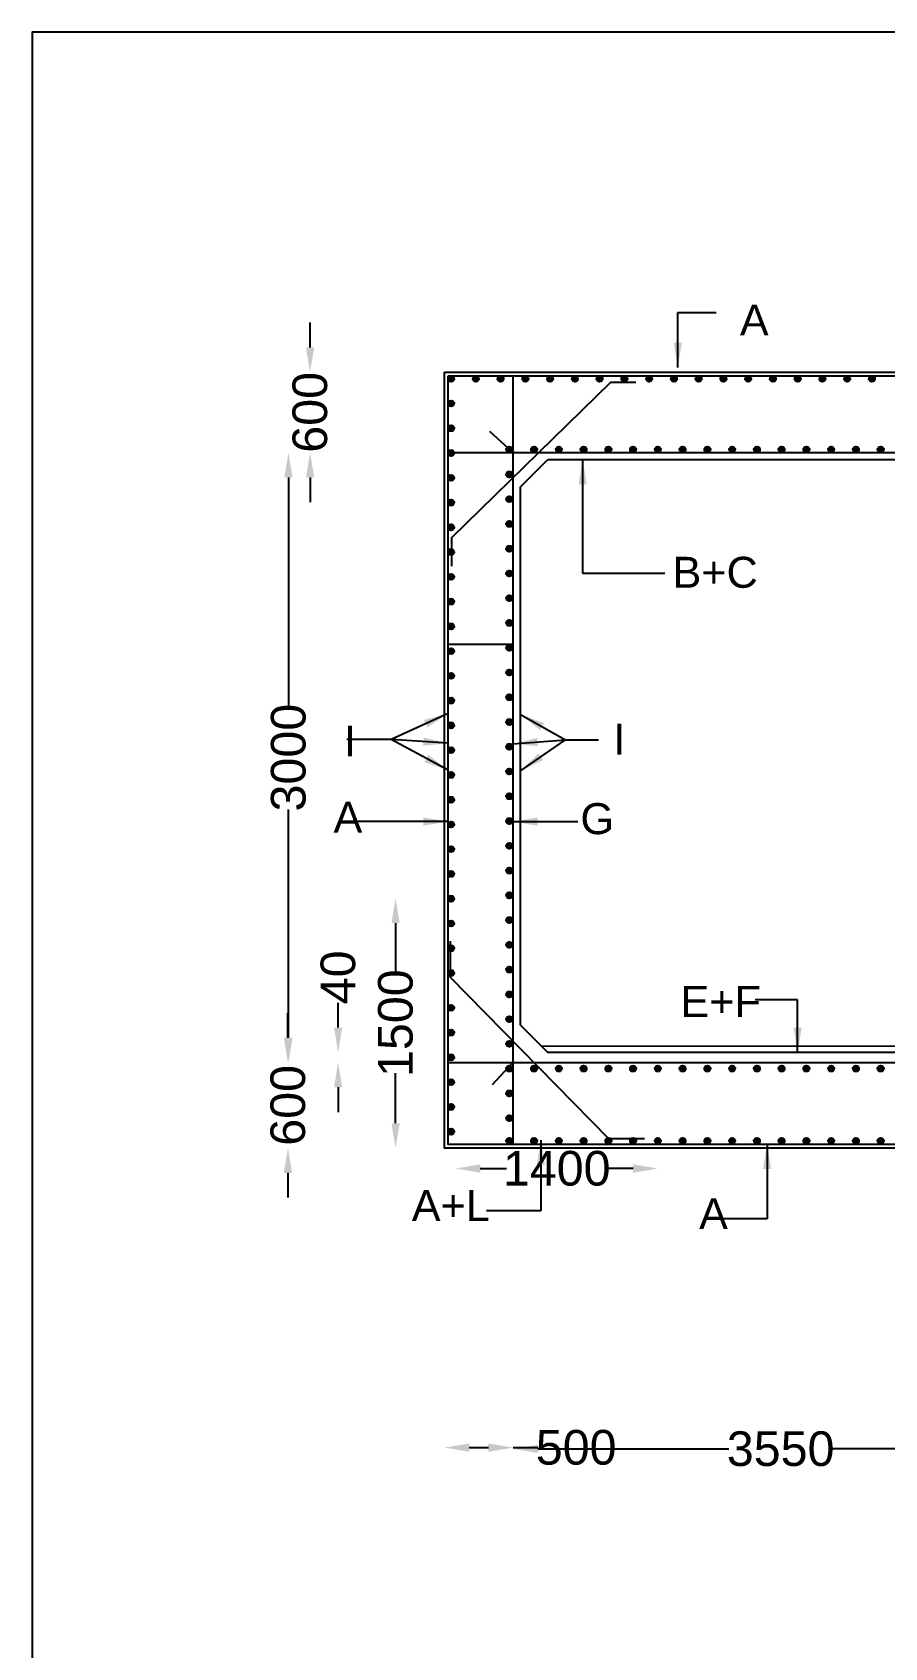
# Model space of a CAD drawing. Header units: millimetres. Extents: x 5124 to 2430164, y 2311 to 45642708.
# Drawn here: x 2326979 to 2333866, y 45629659 to 45642708 of the extents above; entities that cross this region are included whole.
import ezdxf

# ---------------------------------------------------------------- set-up
doc = ezdxf.new("R2010")
doc.units = ezdxf.units.MM
doc.header["$MEASUREMENT"] = 0
for name, color, linetype in [('DIMENSION', 7, 'Continuous'), ('DRAWING', 7, 'Continuous'), ('TEXT', 7, 'Continuous')]:
    doc.layers.add(name, color=color, linetype=linetype)
doc.styles.get("Standard").update_dxf_attribs({"font": 'arial.ttf', "height": 280})
doc.dimstyles.get("Standard").update_dxf_attribs({"dimtxt": 225, "dimasz": 200, "dimexe": 0.18, "dimexo": 0.0625, "dimgap": 0.09, "dimtad": 0, "dimdec": 0, "dimzin": 0, "dimdsep": 46, "dimtxsty": 'Standard', "dimcen": 0.09, "dimse1": 1, "dimse2": 1, "dimadec": 0, "dimazin": 0, "dimtfac": 1, "dimtdec": 0, "dimtofl": 0, "dimtmove": 0, "dimatfit": 3, "dimfxl": 1, "dimtolj": 1, "dimtzin": 0, "dimarcsym": 0})

# ---------------------------------------------------------------- blocks, each defined once
blk = doc.blocks.new('*D91')
at = {"layer": 'Defpoints', "color": 0, "transparency": 16777216}
for p in [(2329223, 45639963), (2330438, 45639963), (2330438, 45639312)]:
    blk.add_point(p, dxfattribs=at)
at = {"layer": 'DIMENSION', "color": 0, "lineweight": -2, "transparency": 16777216}
for p, q in [((2329223, 45640163), (2329223, 45640363)), ((2329223, 45639112), (2329223, 45638912))]:
    blk.add_line(p, q, dxfattribs=at)
at = {"layer": 'DIMENSION', "color": 0, "transparency": 16777216}
for points in [[(2329190, 45640163), (2329257, 45640163), (2329223, 45639963)], [(2329190, 45639112), (2329257, 45639112), (2329223, 45639312)]]:
    blk.add_solid(points, dxfattribs=at)
at = {"layer": 'DIMENSION', "color": 0, "transparency": 16777216, "insert": (2329223, 45639638), "char_height": 280, "attachment_point": 5, "rotation": 90}
blk.add_mtext('\\A1;600', dxfattribs=at)
blk = doc.blocks.new('*D92')
at = {"layer": 'Defpoints', "color": 0, "transparency": 16777216}
for p in [(2330639, 45639312), (2329049, 45634386), (2330417, 45634386)]:
    blk.add_point(p, dxfattribs=at)
at = {"layer": 'DIMENSION', "color": 0, "lineweight": -2, "transparency": 16777216}
for p, q in [((2329049, 45639112), (2329049, 45637267)), ((2329049, 45634586), (2329049, 45636431))]:
    blk.add_line(p, q, dxfattribs=at)
at = {"layer": 'DIMENSION', "color": 0, "transparency": 16777216}
for points in [[(2329015, 45639112), (2329082, 45639112), (2329049, 45639312)], [(2329015, 45634586), (2329082, 45634586), (2329049, 45634386)]]:
    blk.add_solid(points, dxfattribs=at)
at = {"layer": 'DIMENSION', "color": 0, "transparency": 16777216, "insert": (2329049, 45636849), "char_height": 280, "attachment_point": 5, "rotation": 90}
blk.add_mtext('\\A1;3000', dxfattribs=at)
blk = doc.blocks.new('*D93')
at = {"layer": 'Defpoints', "color": 0, "transparency": 16777216}
for p in [(2329450, 45634468), (2331221, 45634468), (2331221, 45634386)]:
    blk.add_point(p, dxfattribs=at)
at = {"layer": 'DIMENSION', "color": 0, "lineweight": -2, "transparency": 16777216}
for p, q in [((2329450, 45634668), (2329450, 45634868)), ((2329450, 45634186), (2329450, 45633986))]:
    blk.add_line(p, q, dxfattribs=at)
at = {"layer": 'DIMENSION', "color": 0, "transparency": 16777216}
for points in [[(2329417, 45634668), (2329483, 45634668), (2329450, 45634468)], [(2329417, 45634186), (2329483, 45634186), (2329450, 45634386)]]:
    blk.add_solid(points, dxfattribs=at)
at = {"layer": 'DIMENSION', "color": 0, "transparency": 16777216, "insert": (2329450, 45635074), "char_height": 280, "attachment_point": 5, "rotation": 90}
blk.add_mtext('\\A1;40', dxfattribs=at)
blk = doc.blocks.new('*D94')
at = {"layer": 'Defpoints', "color": 0, "transparency": 16777216}
for p in [(2330589, 45634386), (2329045, 45633695), (2330589, 45633695)]:
    blk.add_point(p, dxfattribs=at)
at = {"layer": 'DIMENSION', "color": 0, "lineweight": -2, "transparency": 16777216}
for p, q in [((2329045, 45634586), (2329045, 45634786)), ((2329045, 45633495), (2329045, 45633295))]:
    blk.add_line(p, q, dxfattribs=at)
at = {"layer": 'DIMENSION', "color": 0, "transparency": 16777216}
for points in [[(2329011, 45634586), (2329078, 45634586), (2329045, 45634386)], [(2329011, 45633495), (2329078, 45633495), (2329045, 45633695)]]:
    blk.add_solid(points, dxfattribs=at)
at = {"layer": 'DIMENSION', "color": 0, "transparency": 16777216, "insert": (2329045, 45634040), "char_height": 280, "attachment_point": 5, "rotation": 90}
blk.add_mtext('\\A1;600', dxfattribs=at)
blk = doc.blocks.new('*D99')
at = {"layer": 'Defpoints', "color": 0, "transparency": 16777216}
for p in [(2330309, 45633695), (2330864, 45633695), (2330864, 45631276)]:
    blk.add_point(p, dxfattribs=at)
at = {"layer": 'DIMENSION', "color": 0, "lineweight": -2, "transparency": 16777216}
for p, q in [((2330509, 45631276), (2330664, 45631276)), ((2330864, 45631276), (2331064, 45631276))]:
    blk.add_line(p, q, dxfattribs=at)
at = {"layer": 'DIMENSION', "color": 0, "transparency": 16777216}
for points in [[(2330509, 45631309), (2330509, 45631242), (2330309, 45631276)], [(2330664, 45631309), (2330664, 45631242), (2330864, 45631276)]]:
    blk.add_solid(points, dxfattribs=at)
at = {"layer": 'DIMENSION', "color": 0, "transparency": 16777216, "insert": (2331373, 45631276), "char_height": 280, "attachment_point": 5}
blk.add_mtext('\\A1;500', dxfattribs=at)
blk = doc.blocks.new('*D81')
at = {"layer": 'Defpoints', "color": 0, "transparency": 16777216}
for p in [(2330864, 45631276), (2335186, 45631276), (2335186, 45631265)]:
    blk.add_point(p, dxfattribs=at)
at = {"layer": 'DIMENSION', "color": 0, "lineweight": -2, "transparency": 16777216}
for p, q in [((2331064, 45631265), (2332607, 45631265)), ((2334986, 45631265), (2333443, 45631265))]:
    blk.add_line(p, q, dxfattribs=at)
at = {"layer": 'DIMENSION', "color": 0, "transparency": 16777216}
for points in [[(2331064, 45631298), (2331064, 45631232), (2330864, 45631265)], [(2334986, 45631298), (2334986, 45631232), (2335186, 45631265)]]:
    blk.add_solid(points, dxfattribs=at)
at = {"layer": 'DIMENSION', "color": 0, "transparency": 16777216, "insert": (2333025, 45631265), "char_height": 280, "attachment_point": 5}
blk.add_mtext('\\A1;3550', dxfattribs=at)
blk = doc.blocks.new('*D142')
at = {"layer": 'Defpoints', "color": 0, "transparency": 16777216}
for p in [(2330398, 45633759), (2332033, 45633729), (2332033, 45633530)]:
    blk.add_point(p, dxfattribs=at)
at = {"layer": 'TEXT', "color": 0, "lineweight": -2, "transparency": 16777216}
for p, q in [((2330598, 45633530), (2330811, 45633530)), ((2331833, 45633530), (2331620, 45633530))]:
    blk.add_line(p, q, dxfattribs=at)
at = {"layer": 'TEXT', "color": 0, "transparency": 16777216}
for points in [[(2330598, 45633563), (2330598, 45633496), (2330398, 45633530)], [(2331833, 45633563), (2331833, 45633496), (2332033, 45633530)]]:
    blk.add_solid(points, dxfattribs=at)
at = {"layer": 'TEXT', "color": 0, "transparency": 16777216, "insert": (2331216, 45633530), "char_height": 280, "attachment_point": 5}
blk.add_mtext('\\A1;1400', dxfattribs=at)
blk = doc.blocks.new('*D143')
at = {"layer": 'Defpoints', "color": 0, "transparency": 16777216}
for p in [(2329520, 45635712), (2329571, 45633695), (2329914, 45633695)]:
    blk.add_point(p, dxfattribs=at)
at = {"layer": 'TEXT', "color": 0, "lineweight": -2, "transparency": 16777216}
for p, q in [((2329914, 45635512), (2329914, 45635108)), ((2329914, 45633895), (2329914, 45634299))]:
    blk.add_line(p, q, dxfattribs=at)
at = {"layer": 'TEXT', "color": 0, "transparency": 16777216}
for points in [[(2329881, 45635512), (2329947, 45635512), (2329914, 45635712)], [(2329881, 45633895), (2329947, 45633895), (2329914, 45633695)]]:
    blk.add_solid(points, dxfattribs=at)
at = {"layer": 'TEXT', "color": 0, "transparency": 16777216, "insert": (2329914, 45634704), "char_height": 280, "attachment_point": 5, "rotation": 90}
blk.add_mtext('\\A1;1500', dxfattribs=at)

msp = doc.modelspace()

# ---------------------------------------------------------------- hatches: boundary and pattern name
at = {"layer": 'DRAWING'}
for points in [[(2330387, 45639909.1, 0.9732585), (2330338.5, 45639910.4), (2330338.5, 45639907.8, 0.9732585)], [(2330587, 45639909.1, 0.9732585), (2330538.5, 45639910.4), (2330538.5, 45639907.8, 0.9732585)], [(2330787, 45639909.1, 0.9732585), (2330738.5, 45639910.4), (2330738.5, 45639907.8, 0.9732585)], [(2330987, 45639909.1, 0.9732585), (2330938.5, 45639910.4), (2330938.5, 45639907.8, 0.9732585)], [(2331187, 45639909.1, 0.9732585), (2331138.5, 45639910.4), (2331138.5, 45639907.8, 0.9732585)], [(2331387, 45639909.1, 0.9732585), (2331338.5, 45639910.4), (2331338.5, 45639907.8, 0.9732585)], [(2331587, 45639909.1, 0.9732585), (2331538.5, 45639910.4), (2331538.5, 45639907.8, 0.9732585)], [(2331787, 45639909.1, 0.9732585), (2331738.5, 45639910.4), (2331738.5, 45639907.8, 0.9732585)], [(2331987, 45639909.1, 0.9732585), (2331938.5, 45639910.4), (2331938.5, 45639907.8, 0.9732585)], [(2332187, 45639909.1, 0.9732585), (2332138.5, 45639910.4), (2332138.5, 45639907.8, 0.9732585)], [(2332387, 45639909.1, 0.9732585), (2332338.5, 45639910.4), (2332338.5, 45639907.8, 0.9732585)], [(2332587, 45639909.1, 0.9732585), (2332538.5, 45639910.4), (2332538.5, 45639907.8, 0.9732585)], [(2332787, 45639909.1, 0.9732585), (2332738.5, 45639910.4), (2332738.5, 45639907.8, 0.9732585)], [(2332987, 45639909.1, 0.9732585), (2332938.5, 45639910.4), (2332938.5, 45639907.8, 0.9732585)], [(2333187, 45639909.1, 0.9732585), (2333138.5, 45639910.4), (2333138.5, 45639907.8, 0.9732585)], [(2333387, 45639909.1, 0.9732585), (2333338.5, 45639910.4), (2333338.5, 45639907.8, 0.9732585)], [(2333587, 45639909.1, 0.9732585), (2333538.5, 45639910.4), (2333538.5, 45639907.8, 0.9732585)], [(2333787, 45639909.1, 0.9732585), (2333738.5, 45639910.4), (2333738.5, 45639907.8, 0.9732585)], [(2330387, 45639709.1, 0.9732585), (2330338.5, 45639710.4), (2330338.5, 45639707.8, 0.9732585)], [(2330387.1, 45639709.1, 0.9732585), (2330338.5, 45639710.4), (2330338.5, 45639707.8, 0.9732585)], [(2330387, 45639509.1, 0.9732585), (2330338.5, 45639510.4), (2330338.5, 45639507.8, 0.9732585)], [(2330387, 45639309.1, 0.9732585), (2330338.5, 45639310.4), (2330338.5, 45639307.8, 0.9732585)], [(2330857.4, 45639336.6, 0.9732585), (2330808.9, 45639337.9), (2330808.9, 45639335.3, 0.9732585)], [(2330857.5, 45639336.6, 0.9732585), (2330808.9, 45639337.9), (2330808.9, 45639335.3, 0.9732585)], [(2331057.4, 45639336.6, 0.9732585), (2331008.9, 45639337.9), (2331008.9, 45639335.3, 0.9732585)], [(2331057.5, 45639336.6, 0.9732585), (2331008.9, 45639337.9), (2331008.9, 45639335.3, 0.9732585)], [(2331257.4, 45639336.6, 0.9732585), (2331208.9, 45639337.9), (2331208.9, 45639335.3, 0.9732585)], [(2331257.5, 45639336.6, 0.9732585), (2331208.9, 45639337.9), (2331208.9, 45639335.3, 0.9732585)], [(2331457.4, 45639336.6, 0.9732585), (2331408.9, 45639337.9), (2331408.9, 45639335.3, 0.9732585)], [(2331457.5, 45639336.6, 0.9732585), (2331408.9, 45639337.9), (2331408.9, 45639335.3, 0.9732585)], [(2331657.4, 45639336.6, 0.9732585), (2331608.9, 45639337.9), (2331608.9, 45639335.3, 0.9732585)], [(2331657.5, 45639336.6, 0.9732585), (2331608.9, 45639337.9), (2331608.9, 45639335.3, 0.9732585)], [(2331857.4, 45639336.6, 0.9732585), (2331808.9, 45639337.9), (2331808.9, 45639335.3, 0.9732585)], [(2331857.5, 45639336.6, 0.9732585), (2331808.9, 45639337.9), (2331808.9, 45639335.3, 0.9732585)], [(2332057.4, 45639336.6, 0.9732585), (2332008.9, 45639337.9), (2332008.9, 45639335.3, 0.9732585)], [(2332057.5, 45639336.6, 0.9732585), (2332008.9, 45639337.9), (2332008.9, 45639335.3, 0.9732585)], [(2332257.4, 45639336.6, 0.9732585), (2332208.9, 45639337.9), (2332208.9, 45639335.3, 0.9732585)], [(2332257.5, 45639336.6, 0.9732585), (2332208.9, 45639337.9), (2332208.9, 45639335.3, 0.9732585)], [(2332457.4, 45639336.6, 0.9732585), (2332408.9, 45639337.9), (2332408.9, 45639335.3, 0.9732585)], [(2332457.5, 45639336.6, 0.9732585), (2332408.9, 45639337.9), (2332408.9, 45639335.3, 0.9732585)], [(2332657.4, 45639336.6, 0.9732585), (2332608.9, 45639337.9), (2332608.9, 45639335.3, 0.9732585)], [(2332657.5, 45639336.6, 0.9732585), (2332608.9, 45639337.9), (2332608.9, 45639335.3, 0.9732585)], [(2332857.4, 45639336.6, 0.9732585), (2332808.9, 45639337.9), (2332808.9, 45639335.3, 0.9732585)], [(2332857.5, 45639336.6, 0.9732585), (2332808.9, 45639337.9), (2332808.9, 45639335.3, 0.9732585)], [(2333057.4, 45639336.6, 0.9732585), (2333008.9, 45639337.9), (2333008.9, 45639335.3, 0.9732585)], [(2333057.5, 45639336.6, 0.9732585), (2333008.9, 45639337.9), (2333008.9, 45639335.3, 0.9732585)], [(2333257.4, 45639336.6, 0.9732585), (2333208.9, 45639337.9), (2333208.9, 45639335.3, 0.9732585)], [(2333257.5, 45639336.6, 0.9732585), (2333208.9, 45639337.9), (2333208.9, 45639335.3, 0.9732585)], [(2333457.4, 45639336.6, 0.9732585), (2333408.9, 45639337.9), (2333408.9, 45639335.3, 0.9732585)], [(2333457.5, 45639336.6, 0.9732585), (2333408.9, 45639337.9), (2333408.9, 45639335.3, 0.9732585)], [(2333657.4, 45639336.6, 0.9732585), (2333608.9, 45639337.9), (2333608.9, 45639335.3, 0.9732585)], [(2333657.5, 45639336.6, 0.9732585), (2333608.9, 45639337.9), (2333608.9, 45639335.3, 0.9732585)], [(2333857.4, 45639336.6, 0.9732585), (2333808.9, 45639337.9), (2333808.9, 45639335.3, 0.9732585)], [(2333857.5, 45639336.6, 0.9732585), (2333808.9, 45639337.9), (2333808.9, 45639335.3, 0.9732585)], [(2330387, 45639109.1, 0.9732585), (2330338.5, 45639110.4), (2330338.5, 45639107.8, 0.9732585)], [(2330857.4, 45639136.6, 0.9732585), (2330808.9, 45639137.9), (2330808.9, 45639135.3, 0.9732585)], [(2330857.5, 45639136.6, 0.9732585), (2330808.9, 45639137.9), (2330808.9, 45639135.3, 0.9732585)], [(2330387, 45638909.1, 0.9732585), (2330338.5, 45638910.4), (2330338.5, 45638907.8, 0.9732585)], [(2330857.4, 45638936.6, 0.9732585), (2330808.9, 45638937.9), (2330808.9, 45638935.3, 0.9732585)], [(2330857.5, 45638936.6, 0.9732585), (2330808.9, 45638937.9), (2330808.9, 45638935.3, 0.9732585)], [(2330387, 45638709.1, 0.9732585), (2330338.5, 45638710.4), (2330338.5, 45638707.8, 0.9732585)], [(2330857.4, 45638736.6, 0.9732585), (2330808.9, 45638737.9), (2330808.9, 45638735.3, 0.9732585)], [(2330857.5, 45638736.6, 0.9732585), (2330808.9, 45638737.9), (2330808.9, 45638735.3, 0.9732585)], [(2330387, 45638509.1, 0.9732585), (2330338.5, 45638510.4), (2330338.5, 45638507.8, 0.9732585)], [(2330857.4, 45638536.6, 0.9732585), (2330808.9, 45638537.9), (2330808.9, 45638535.3, 0.9732585)], [(2330857.5, 45638536.6, 0.9732585), (2330808.9, 45638537.9), (2330808.9, 45638535.3, 0.9732585)], [(2330387, 45638309.1, 0.9732585), (2330338.5, 45638310.4), (2330338.5, 45638307.8, 0.9732585)], [(2330857.4, 45638336.6, 0.9732585), (2330808.9, 45638337.9), (2330808.9, 45638335.3, 0.9732585)], [(2330857.5, 45638336.6, 0.9732585), (2330808.9, 45638337.9), (2330808.9, 45638335.3, 0.9732585)], [(2330857.4, 45638136.6, 0.9732585), (2330808.9, 45638137.9), (2330808.9, 45638135.3, 0.9732585)], [(2330857.5, 45638136.6, 0.9732585), (2330808.9, 45638137.9), (2330808.9, 45638135.3, 0.9732585)], [(2330387, 45638109.1, 0.9732585), (2330338.5, 45638110.4), (2330338.5, 45638107.8, 0.9732585)], [(2330387, 45637909.1, 0.9732585), (2330338.5, 45637910.4), (2330338.5, 45637907.8, 0.9732585)], [(2330857.4, 45637936.6, 0.9732585), (2330808.9, 45637937.9), (2330808.9, 45637935.3, 0.9732585)], [(2330857.5, 45637936.6, 0.9732585), (2330808.9, 45637937.9), (2330808.9, 45637935.3, 0.9732585)], [(2330857.4, 45637736.6, 0.9732585), (2330808.9, 45637737.9), (2330808.9, 45637735.3, 0.9732585)], [(2330857.5, 45637736.6, 0.9732585), (2330808.9, 45637737.9), (2330808.9, 45637735.3, 0.9732585)], [(2330387, 45637709.1, 0.9732585), (2330338.5, 45637710.4), (2330338.5, 45637707.8, 0.9732585)], [(2330387, 45637509.1, 0.9732585), (2330338.5, 45637510.4), (2330338.5, 45637507.8, 0.9732585)], [(2330857.4, 45637536.6, 0.9732585), (2330808.9, 45637537.9), (2330808.9, 45637535.3, 0.9732585)], [(2330857.5, 45637536.6, 0.9732585), (2330808.9, 45637537.9), (2330808.9, 45637535.3, 0.9732585)], [(2330857.4, 45637336.6, 0.9732585), (2330808.9, 45637337.9), (2330808.9, 45637335.3, 0.9732585)], [(2330857.5, 45637336.6, 0.9732585), (2330808.9, 45637337.9), (2330808.9, 45637335.3, 0.9732585)], [(2330387, 45637309.1, 0.9732585), (2330338.5, 45637310.4), (2330338.5, 45637307.8, 0.9732585)], [(2330387, 45637109.1, 0.9732585), (2330338.5, 45637110.4), (2330338.5, 45637107.8, 0.9732585)], [(2330857.4, 45637136.6, 0.9732585), (2330808.9, 45637137.9), (2330808.9, 45637135.3, 0.9732585)], [(2330857.5, 45637136.6, 0.9732585), (2330808.9, 45637137.9), (2330808.9, 45637135.3, 0.9732585)], [(2330857.4, 45636936.6, 0.9732585), (2330808.9, 45636937.9), (2330808.9, 45636935.3, 0.9732585)], [(2330857.5, 45636936.6, 0.9732585), (2330808.9, 45636937.9), (2330808.9, 45636935.3, 0.9732585)], [(2330387, 45636909.1, 0.9732585), (2330338.5, 45636910.4), (2330338.5, 45636907.8, 0.9732585)], [(2330387, 45636709.1, 0.9732585), (2330338.5, 45636710.4), (2330338.5, 45636707.8, 0.9732585)], [(2330857.4, 45636736.6, 0.9732585), (2330808.9, 45636737.9), (2330808.9, 45636735.3, 0.9732585)], [(2330857.5, 45636736.6, 0.9732585), (2330808.9, 45636737.9), (2330808.9, 45636735.3, 0.9732585)], [(2330387, 45636509.1, 0.9732585), (2330338.5, 45636510.4), (2330338.5, 45636507.8, 0.9732585)], [(2330857.4, 45636536.6, 0.9732585), (2330808.9, 45636537.9), (2330808.9, 45636535.3, 0.9732585)], [(2330857.5, 45636536.6, 0.9732585), (2330808.9, 45636537.9), (2330808.9, 45636535.3, 0.9732585)], [(2330387, 45636309.1, 0.9732585), (2330338.5, 45636310.4), (2330338.5, 45636307.8, 0.9732585)], [(2330857.4, 45636336.6, 0.9732585), (2330808.9, 45636337.9), (2330808.9, 45636335.3, 0.9732585)], [(2330857.5, 45636336.6, 0.9732585), (2330808.9, 45636337.9), (2330808.9, 45636335.3, 0.9732585)], [(2330387, 45636109.1, 0.9732585), (2330338.5, 45636110.4), (2330338.5, 45636107.8, 0.9732585)], [(2330857.4, 45636136.6, 0.9732585), (2330808.9, 45636137.9), (2330808.9, 45636135.3, 0.9732585)], [(2330857.5, 45636136.6, 0.9732585), (2330808.9, 45636137.9), (2330808.9, 45636135.3, 0.9732585)], [(2330387, 45635909.1, 0.9732585), (2330338.5, 45635910.4), (2330338.5, 45635907.8, 0.9732585)], [(2330857.4, 45635936.6, 0.9732585), (2330808.9, 45635937.9), (2330808.9, 45635935.3, 0.9732585)], [(2330857.5, 45635936.6, 0.9732585), (2330808.9, 45635937.9), (2330808.9, 45635935.3, 0.9732585)], [(2330387, 45635709.1, 0.9732585), (2330338.5, 45635710.4), (2330338.5, 45635707.8, 0.9732585)], [(2330857.4, 45635736.6, 0.9732585), (2330808.9, 45635737.9), (2330808.9, 45635735.3, 0.9732585)], [(2330857.5, 45635736.6, 0.9732585), (2330808.9, 45635737.9), (2330808.9, 45635735.3, 0.9732585)], [(2330387, 45635509.1, 0.9732585), (2330338.5, 45635510.4), (2330338.5, 45635507.8, 0.9732585)], [(2330857.4, 45635536.6, 0.9732585), (2330808.9, 45635537.9), (2330808.9, 45635535.3, 0.9732585)], [(2330857.5, 45635536.6, 0.9732585), (2330808.9, 45635537.9), (2330808.9, 45635535.3, 0.9732585)], [(2330387, 45635309.1, 0.9732585), (2330338.5, 45635310.4), (2330338.5, 45635307.8, 0.9732585)], [(2330857.4, 45635336.6, 0.9732585), (2330808.9, 45635337.9), (2330808.9, 45635335.3, 0.9732585)], [(2330857.5, 45635336.6, 0.9732585), (2330808.9, 45635337.9), (2330808.9, 45635335.3, 0.9732585)], [(2330387, 45635109.1, 0.9732585), (2330338.5, 45635110.4), (2330338.5, 45635107.8, 0.9732585)], [(2330857.4, 45635136.6, 0.9732585), (2330808.9, 45635137.9), (2330808.9, 45635135.3, 0.9732585)], [(2330857.5, 45635136.6, 0.9732585), (2330808.9, 45635137.9), (2330808.9, 45635135.3, 0.9732585)], [(2330857.4, 45634936.6, 0.9732585), (2330808.9, 45634937.9), (2330808.9, 45634935.3, 0.9732585)], [(2330857.5, 45634936.6, 0.9732585), (2330808.9, 45634937.9), (2330808.9, 45634935.3, 0.9732585)], [(2330387, 45634827.6, 0.9732585), (2330338.5, 45634828.9), (2330338.5, 45634826.3, 0.9732585)], [(2330857.4, 45634736.6, 0.9732585), (2330808.9, 45634737.9), (2330808.9, 45634735.3, 0.9732585)], [(2330857.5, 45634736.6, 0.9732585), (2330808.9, 45634737.9), (2330808.9, 45634735.3, 0.9732585)], [(2330387, 45634627.6, 0.9732585), (2330338.5, 45634628.9), (2330338.5, 45634626.3, 0.9732585)], [(2330857.4, 45634536.6, 0.9732585), (2330808.9, 45634537.9), (2330808.9, 45634535.3, 0.9732585)], [(2330857.5, 45634536.6, 0.9732585), (2330808.9, 45634537.9), (2330808.9, 45634535.3, 0.9732585)], [(2330387, 45634427.6, 0.9732585), (2330338.5, 45634428.9), (2330338.5, 45634426.3, 0.9732585)], [(2330857.4, 45634336.6, 0.9732585), (2330808.9, 45634337.9), (2330808.9, 45634335.3, 0.9732585)], [(2330857.5, 45634336.6, 0.9732585), (2330808.9, 45634337.9), (2330808.9, 45634335.3, 0.9732585)], [(2331057.4, 45634336.6, 0.9732585), (2331008.9, 45634337.9), (2331008.9, 45634335.3, 0.9732585)], [(2331057.5, 45634336.6, 0.9732585), (2331008.9, 45634337.9), (2331008.9, 45634335.3, 0.9732585)], [(2331257.4, 45634336.6, 0.9732585), (2331208.9, 45634337.9), (2331208.9, 45634335.3, 0.9732585)], [(2331257.5, 45634336.6, 0.9732585), (2331208.9, 45634337.9), (2331208.9, 45634335.3, 0.9732585)], [(2331457.4, 45634336.6, 0.9732585), (2331408.9, 45634337.9), (2331408.9, 45634335.3, 0.9732585)], [(2331457.5, 45634336.6, 0.9732585), (2331408.9, 45634337.9), (2331408.9, 45634335.3, 0.9732585)], [(2331657.4, 45634336.6, 0.9732585), (2331608.9, 45634337.9), (2331608.9, 45634335.3, 0.9732585)], [(2331657.5, 45634336.6, 0.9732585), (2331608.9, 45634337.9), (2331608.9, 45634335.3, 0.9732585)], [(2331857.4, 45634336.6, 0.9732585), (2331808.9, 45634337.9), (2331808.9, 45634335.3, 0.9732585)], [(2331857.5, 45634336.6, 0.9732585), (2331808.9, 45634337.9), (2331808.9, 45634335.3, 0.9732585)], [(2332057.4, 45634336.6, 0.9732585), (2332008.9, 45634337.9), (2332008.9, 45634335.3, 0.9732585)], [(2332057.5, 45634336.6, 0.9732585), (2332008.9, 45634337.9), (2332008.9, 45634335.3, 0.9732585)], [(2332257.4, 45634336.6, 0.9732585), (2332208.9, 45634337.9), (2332208.9, 45634335.3, 0.9732585)], [(2332257.5, 45634336.6, 0.9732585), (2332208.9, 45634337.9), (2332208.9, 45634335.3, 0.9732585)], [(2332457.4, 45634336.6, 0.9732585), (2332408.9, 45634337.9), (2332408.9, 45634335.3, 0.9732585)], [(2332457.5, 45634336.6, 0.9732585), (2332408.9, 45634337.9), (2332408.9, 45634335.3, 0.9732585)], [(2332657.4, 45634336.6, 0.9732585), (2332608.9, 45634337.9), (2332608.9, 45634335.3, 0.9732585)], [(2332657.5, 45634336.6, 0.9732585), (2332608.9, 45634337.9), (2332608.9, 45634335.3, 0.9732585)], [(2332857.4, 45634336.6, 0.9732585), (2332808.9, 45634337.9), (2332808.9, 45634335.3, 0.9732585)], [(2332857.5, 45634336.6, 0.9732585), (2332808.9, 45634337.9), (2332808.9, 45634335.3, 0.9732585)], [(2333057.4, 45634336.6, 0.9732585), (2333008.9, 45634337.9), (2333008.9, 45634335.3, 0.9732585)], [(2333057.5, 45634336.6, 0.9732585), (2333008.9, 45634337.9), (2333008.9, 45634335.3, 0.9732585)], [(2333257.4, 45634336.6, 0.9732585), (2333208.9, 45634337.9), (2333208.9, 45634335.3, 0.9732585)], [(2333257.5, 45634336.6, 0.9732585), (2333208.9, 45634337.9), (2333208.9, 45634335.3, 0.9732585)], [(2333457.4, 45634336.6, 0.9732585), (2333408.9, 45634337.9), (2333408.9, 45634335.3, 0.9732585)], [(2333457.5, 45634336.6, 0.9732585), (2333408.9, 45634337.9), (2333408.9, 45634335.3, 0.9732585)], [(2333657.4, 45634336.6, 0.9732585), (2333608.9, 45634337.9), (2333608.9, 45634335.3, 0.9732585)], [(2333657.5, 45634336.6, 0.9732585), (2333608.9, 45634337.9), (2333608.9, 45634335.3, 0.9732585)], [(2333857.4, 45634336.6, 0.9732585), (2333808.9, 45634337.9), (2333808.9, 45634335.3, 0.9732585)], [(2333857.5, 45634336.6, 0.9732585), (2333808.9, 45634337.9), (2333808.9, 45634335.3, 0.9732585)], [(2330387, 45634227.6, 0.9732585), (2330338.5, 45634228.9), (2330338.5, 45634226.3, 0.9732585)], [(2330857.4, 45634136.6, 0.9732585), (2330808.9, 45634137.9), (2330808.9, 45634135.3, 0.9732585)], [(2330857.5, 45634136.6, 0.9732585), (2330808.9, 45634137.9), (2330808.9, 45634135.3, 0.9732585)], [(2330387, 45634027.6, 0.9732585), (2330338.5, 45634028.9), (2330338.5, 45634026.3, 0.9732585)], [(2330857.4, 45633936.6, 0.9732585), (2330808.9, 45633937.9), (2330808.9, 45633935.3, 0.9732585)], [(2330857.5, 45633936.6, 0.9732585), (2330808.9, 45633937.9), (2330808.9, 45633935.3, 0.9732585)], [(2330387, 45633827.6, 0.9732585), (2330338.5, 45633828.9), (2330338.5, 45633826.3, 0.9732585)], [(2330857.4, 45633753.1, 0.9732585), (2330808.9, 45633754.4), (2330808.9, 45633751.8, 0.9732585)], [(2330857.5, 45633753.1, 1), (2330808.9, 45633753.1, 1)], [(2331057.4, 45633753.1, 0.9732585), (2331008.9, 45633754.4), (2331008.9, 45633751.8, 0.9732585)], [(2331057.5, 45633753.1, 1), (2331008.9, 45633753.1, 1)], [(2331257.4, 45633753.1, 0.9732585), (2331208.9, 45633754.4), (2331208.9, 45633751.8, 0.9732585)], [(2331257.5, 45633753.1, 1), (2331208.9, 45633753.1, 1)], [(2331457.4, 45633753.1, 0.9732585), (2331408.9, 45633754.4), (2331408.9, 45633751.8, 0.9732585)], [(2331457.5, 45633753.1, 1), (2331408.9, 45633753.1, 1)], [(2331657.4, 45633753.1, 0.9732585), (2331608.9, 45633754.4), (2331608.9, 45633751.8, 0.9732585)], [(2331657.5, 45633753.1, 1), (2331608.9, 45633753.1, 1)], [(2331857.4, 45633753.1, 0.9732585), (2331808.9, 45633754.4), (2331808.9, 45633751.8, 0.9732585)], [(2331857.5, 45633753.1, 1), (2331808.9, 45633753.1, 1)], [(2332057.4, 45633753.1, 0.9732585), (2332008.9, 45633754.4), (2332008.9, 45633751.8, 0.9732585)], [(2332057.5, 45633753.1, 1), (2332008.9, 45633753.1, 1)], [(2332257.4, 45633753.1, 0.9732585), (2332208.9, 45633754.4), (2332208.9, 45633751.8, 0.9732585)], [(2332257.5, 45633753.1, 1), (2332208.9, 45633753.1, 1)], [(2332457.4, 45633753.1, 0.9732585), (2332408.9, 45633754.4), (2332408.9, 45633751.8, 0.9732585)], [(2332457.5, 45633753.1, 1), (2332408.9, 45633753.1, 1)], [(2332657.4, 45633753.1, 0.9732585), (2332608.9, 45633754.4), (2332608.9, 45633751.8, 0.9732585)], [(2332657.5, 45633753.1, 1), (2332608.9, 45633753.1, 1)], [(2332857.4, 45633753.1, 0.9732585), (2332808.9, 45633754.4), (2332808.9, 45633751.8, 0.9732585)], [(2332857.5, 45633753.1, 1), (2332808.9, 45633753.1, 1)], [(2333057.4, 45633753.1, 0.9732585), (2333008.9, 45633754.4), (2333008.9, 45633751.8, 0.9732585)], [(2333057.5, 45633753.1, 1), (2333008.9, 45633753.1, 1)], [(2333257.4, 45633753.1, 0.9732585), (2333208.9, 45633754.4), (2333208.9, 45633751.8, 0.9732585)], [(2333257.5, 45633753.1, 1), (2333208.9, 45633753.1, 1)], [(2333457.4, 45633753.1, 0.9732585), (2333408.9, 45633754.4), (2333408.9, 45633751.8, 0.9732585)], [(2333457.5, 45633753.1, 1), (2333408.9, 45633753.1, 1)], [(2333657.4, 45633753.1, 0.9732585), (2333608.9, 45633754.4), (2333608.9, 45633751.8, 0.9732585)], [(2333657.5, 45633753.1, 1), (2333608.9, 45633753.1, 1)], [(2333857.4, 45633753.1, 0.9732585), (2333808.9, 45633754.4), (2333808.9, 45633751.8, 0.9732585)], [(2333857.5, 45633753.1, 1), (2333808.9, 45633753.1, 1)]]:
    msp.add_hatch(color=256, dxfattribs=at).paths.add_polyline_path(points)

# ---------------------------------------------------------------- linework, layer by layer
for points in [[(2398937.7, 45642707.7), (2326979.3, 45642707.7), (2326979.3, 45591892.6), (2398937.7, 45591892.6)], [(2330308.7, 45639963.2), (2354308.1, 45639963.2), (2354308.1, 45633695), (2330308.7, 45633695)], [(2330338.5, 45639933.4), (2354278.3, 45639933.4), (2354278.3, 45633724.8), (2330338.5, 45633724.8)], [(2331143.7, 45639256.6), (2334925.3, 45639256.6), (2335145.6, 45639036.3), (2335145.6, 45634688.1), (2334925.3, 45634467.8), (2331143.7, 45634467.8), (2330923.5, 45634688.1), (2330923.5, 45639036.3)]]:
    msp.add_lwpolyline(points, close=True, dxfattribs=at)
for points in [[(2330368.3, 45638396.2), (2330368.3, 45638627.5), (2331653.4, 45639881.3), (2331854.9, 45639881.3)], [(2330861.8, 45639933.4), (2330861.8, 45633724.8)], [(2330861.8, 45639312.3), (2330674.6, 45639482.8)], [(2330338.5, 45639312.3), (2335503.9, 45639312.3)], [(2330338.5, 45637766.1), (2330861.8, 45637766.1)], [(2330354, 45635365.1), (2330354, 45635074.2), (2331633.6, 45633772.8), (2331925.3, 45633772.8)], [(2331090.4, 45634521.2), (2334974.5, 45634517.1)], [(2330338.5, 45634385.9), (2354278.3, 45634385.9)], [(2330861.8, 45634385.9), (2330693.7, 45634205.1)]]:
    msp.add_lwpolyline(points, dxfattribs=at)
for centre in [(2330362.7, 45639909.1), (2330562.7, 45639909.1), (2330762.7, 45639909.1), (2330962.7, 45639909.1), (2331162.7, 45639909.1), (2331362.7, 45639909.1), (2331562.7, 45639909.1), (2331762.7, 45639909.1), (2331962.7, 45639909.1), (2332162.7, 45639909.1), (2332362.7, 45639909.1), (2332562.7, 45639909.1), (2332762.7, 45639909.1), (2332962.7, 45639909.1), (2333162.7, 45639909.1), (2333362.7, 45639909.1), (2333562.7, 45639909.1), (2333762.7, 45639909.1), (2330362.7, 45639709.1), (2330362.8, 45639709.1), (2330362.7, 45639509.1), (2330362.7, 45639309.1), (2330833.1, 45639336.6), (2330833.2, 45639336.6), (2331033.1, 45639336.6), (2331033.2, 45639336.6), (2331233.1, 45639336.6), (2331233.2, 45639336.6), (2331433.1, 45639336.6), (2331433.2, 45639336.6), (2331633.1, 45639336.6), (2331633.2, 45639336.6), (2331833.1, 45639336.6), (2331833.2, 45639336.6), (2332033.1, 45639336.6), (2332033.2, 45639336.6), (2332233.1, 45639336.6), (2332233.2, 45639336.6), (2332433.1, 45639336.6), (2332433.2, 45639336.6), (2332633.1, 45639336.6), (2332633.2, 45639336.6), (2332833.1, 45639336.6), (2332833.2, 45639336.6), (2333033.1, 45639336.6), (2333033.2, 45639336.6), (2333233.1, 45639336.6), (2333233.2, 45639336.6), (2333433.1, 45639336.6), (2333433.2, 45639336.6), (2333633.1, 45639336.6), (2333633.2, 45639336.6), (2333833.1, 45639336.6), (2333833.2, 45639336.6), (2330362.7, 45639109.1), (2330833.1, 45639136.6), (2330833.2, 45639136.6), (2330362.7, 45638909.1), (2330833.1, 45638936.6), (2330833.2, 45638936.6), (2330362.7, 45638709.1), (2330833.1, 45638736.6), (2330833.2, 45638736.6), (2330362.7, 45638509.1), (2330833.1, 45638536.6), (2330833.2, 45638536.6), (2330362.7, 45638309.1), (2330833.1, 45638336.6), (2330833.2, 45638336.6), (2330833.1, 45638136.6), (2330833.2, 45638136.6), (2330362.7, 45638109.1), (2330362.7, 45637909.1), (2330833.1, 45637936.6), (2330833.2, 45637936.6), (2330833.1, 45637736.6), (2330833.2, 45637736.6), (2330362.7, 45637709.1), (2330362.7, 45637509.1), (2330833.1, 45637536.6), (2330833.2, 45637536.6), (2330833.1, 45637336.6), (2330833.2, 45637336.6), (2330362.7, 45637309.1), (2330362.7, 45637109.1), (2330833.1, 45637136.6), (2330833.2, 45637136.6), (2330833.1, 45636936.6), (2330833.2, 45636936.6), (2330362.7, 45636909.1), (2330362.7, 45636709.1), (2330833.1, 45636736.6), (2330833.2, 45636736.6), (2330362.7, 45636509.1), (2330833.1, 45636536.6), (2330833.2, 45636536.6), (2330362.7, 45636309.1), (2330833.1, 45636336.6), (2330833.2, 45636336.6), (2330362.7, 45636109.1), (2330833.1, 45636136.6), (2330833.2, 45636136.6), (2330362.7, 45635909.1), (2330833.1, 45635936.6), (2330833.2, 45635936.6), (2330362.7, 45635709.1), (2330833.1, 45635736.6), (2330833.2, 45635736.6), (2330362.7, 45635509.1), (2330833.1, 45635536.6), (2330833.2, 45635536.6), (2330362.7, 45635309.1), (2330833.1, 45635336.6), (2330833.2, 45635336.6), (2330362.7, 45635109.1), (2330833.1, 45635136.6), (2330833.2, 45635136.6), (2330833.1, 45634936.6), (2330833.2, 45634936.6), (2330362.7, 45634827.6), (2330833.1, 45634736.6), (2330833.2, 45634736.6), (2330362.7, 45634627.6), (2330833.1, 45634536.6), (2330833.2, 45634536.6), (2330362.7, 45634427.6), (2330833.1, 45634336.6), (2330833.2, 45634336.6), (2331033.1, 45634336.6), (2331033.2, 45634336.6), (2331233.1, 45634336.6), (2331233.2, 45634336.6), (2331433.1, 45634336.6), (2331433.2, 45634336.6), (2331633.1, 45634336.6), (2331633.2, 45634336.6), (2331833.1, 45634336.6), (2331833.2, 45634336.6), (2332033.1, 45634336.6), (2332033.2, 45634336.6), (2332233.1, 45634336.6), (2332233.2, 45634336.6), (2332433.1, 45634336.6), (2332433.2, 45634336.6), (2332633.1, 45634336.6), (2332633.2, 45634336.6), (2332833.1, 45634336.6), (2332833.2, 45634336.6), (2333033.1, 45634336.6), (2333033.2, 45634336.6), (2333233.1, 45634336.6), (2333233.2, 45634336.6), (2333433.1, 45634336.6), (2333433.2, 45634336.6), (2333633.1, 45634336.6), (2333633.2, 45634336.6), (2333833.1, 45634336.6), (2333833.2, 45634336.6), (2330362.7, 45634227.6), (2330833.1, 45634136.6), (2330833.2, 45634136.6), (2330362.7, 45634027.6), (2330833.1, 45633936.6), (2330833.2, 45633936.6), (2330362.7, 45633827.6), (2330833.1, 45633753.1), (2330833.2, 45633753.1), (2331033.1, 45633753.1), (2331033.2, 45633753.1), (2331233.1, 45633753.1), (2331233.2, 45633753.1), (2331433.1, 45633753.1), (2331433.2, 45633753.1), (2331633.1, 45633753.1), (2331633.2, 45633753.1), (2331833.1, 45633753.1), (2331833.2, 45633753.1), (2332033.1, 45633753.1), (2332033.2, 45633753.1), (2332233.1, 45633753.1), (2332233.2, 45633753.1), (2332433.1, 45633753.1), (2332433.2, 45633753.1), (2332633.1, 45633753.1), (2332633.2, 45633753.1), (2332833.1, 45633753.1), (2332833.2, 45633753.1), (2333033.1, 45633753.1), (2333033.2, 45633753.1), (2333233.1, 45633753.1), (2333233.2, 45633753.1), (2333433.1, 45633753.1), (2333433.2, 45633753.1), (2333633.1, 45633753.1), (2333633.2, 45633753.1), (2333833.1, 45633753.1), (2333833.2, 45633753.1)]:
    msp.add_circle(centre, 24.3, dxfattribs=at)

# ---------------------------------------------------------------- texts
at = {"layer": 'TEXT', "char_height": 250, "attachment_point": 1}
for s, insert, width in [('\\pi1.3353;A', (2332694.2, 45640508.7), 236.129), ('\\pi-3.0613;B+C', (2332154.2, 45638470.9), 643.605), ('\\pi305.26;I', (2329191.3, 45637108.2), 643.605), ('\\pi305.26;I', (2331367.8, 45637123.6), 643.605), ('\\pi1.3353;A', (2329411, 45636492.5), 236.129), ('\\pi2.4437;G', (2331405.2, 45636480.9), 236.129), ('\\pi149.58;E+F', (2332066.2, 45635004.2), 905.745), ('\\pi-191.28;A+L', (2330236.2, 45633355.8), 236.129), ('\\pi1.3353;A', (2332364.8, 45633290.1), 236.129)]:
    msp.add_mtext(s, dxfattribs=dict(at, insert=insert, width=width))

# ---------------------------------------------------------------- dimensions: what is measured, and where the dimension line sits
at = {"layer": 'DIMENSION'}
for base, p1, p2, text, picture, middle in [((2329223.3, 45639963.2), (2330437.7, 45639312.3), (2330437.7, 45639963.2), '600', '*D91', (2329223.3, 45639637.7)), ((2329048.6, 45634385.9), (2330639.1, 45639312.3), (2330417.3, 45634385.9), '3000', '*D92', (2329048.6, 45636849.1)), ((2329450, 45634467.8), (2331220.9, 45634385.9), (2331220.9, 45634467.8), '40', '*D93', (2329450, 45635073.6)), ((2329044.6, 45633695), (2330588.6, 45634385.9), (2330588.6, 45633695), '600', '*D94', (2329044.6, 45634040.4))]:
    dim = msp.add_linear_dim(base=base, p1=p1, p2=p2, angle=90, text=text, dimstyle='Standard', override={"dimfxl": 2000}, dxfattribs=at)
    dim.commit()
    dim.dimension.update_dxf_attribs({"geometry": picture, "text_midpoint": middle})
for base, p1, p2, text, picture, middle in [((2330864.3, 45631275.7), (2330308.7, 45633695), (2330864.3, 45633695), '500', '*D99', (2331373.2, 45631275.7)), ((2335185.9, 45631265), (2330864.3, 45631275.7), (2335185.9, 45631275.7), '3550', '*D81', (2333025.1, 45631265))]:
    dim = msp.add_linear_dim(base=base, p1=p1, p2=p2, text=text, dimstyle='Standard', override={"dimfxl": 2000}, dxfattribs=at)
    dim.commit()
    dim.dimension.update_dxf_attribs({"geometry": picture, "text_midpoint": middle})
at = {"layer": 'TEXT'}
dim = msp.add_linear_dim(base=(2329914, 45633695), p1=(2329519.7, 45635712.3), p2=(2329571.4, 45633695), angle=90, text='1500', dimstyle='Standard', override={"dimfxl": 2000}, dxfattribs=at)
dim.commit()
dim.dimension.update_dxf_attribs({"geometry": '*D143', "text_midpoint": (2329914, 45634703.7)})
dim = msp.add_linear_dim(base=(2332033.1, 45633529.8), p1=(2330398.1, 45633758.5), p2=(2332033.1, 45633728.8), text='1400', dimstyle='Standard', override={"dimfxl": 2000}, dxfattribs=at)
dim.commit()
dim.dimension.update_dxf_attribs({"geometry": '*D142', "text_midpoint": (2331215.6, 45633529.8)})

# ---------------------------------------------------------------- leaders
at = {"layer": 'DRAWING'}
for points in [[(2332194.4, 45640000.9), (2332194.4, 45640445.3), (2332503.2, 45640445.3)], [(2331425.6, 45639256.6), (2331425.6, 45638338.3), (2332089.5, 45638338.3)], [(2330338.5, 45637206.2), (2329879.8, 45636996.4), (2329520.1, 45636996.4)], [(2330923.5, 45637198.3), (2331286.3, 45636992.4), (2331554.5, 45636992.4)], [(2330338.5, 45636964.8), (2329879.8, 45636996.4)], [(2330338.5, 45636746.4), (2329879.8, 45636996.4)], [(2330861.8, 45636959.4), (2331286.3, 45636992.4)], [(2330923.5, 45636742), (2331286.3, 45636992.4)], [(2330338.5, 45636332.1), (2329507.1, 45636332.1)], [(2330861.8, 45636332.1), (2331385.8, 45636332.1)], [(2333162.5, 45634467.8), (2333162.5, 45634893.3), (2332819.3, 45634893.3)], [(2331088.3, 45633759.8), (2331088.3, 45633187.8), (2330647.5, 45633187.8)], [(2332915.5, 45633724.8), (2332915.5, 45633124.3), (2332514.5, 45633124.3)]]:
    msp.add_leader(points, dimstyle='Standard', override={"dimgap": 0.09, "dimtad": 0, "dimfxl": 2000}, dxfattribs=at)

doc.saveas('drawing.dxf')
